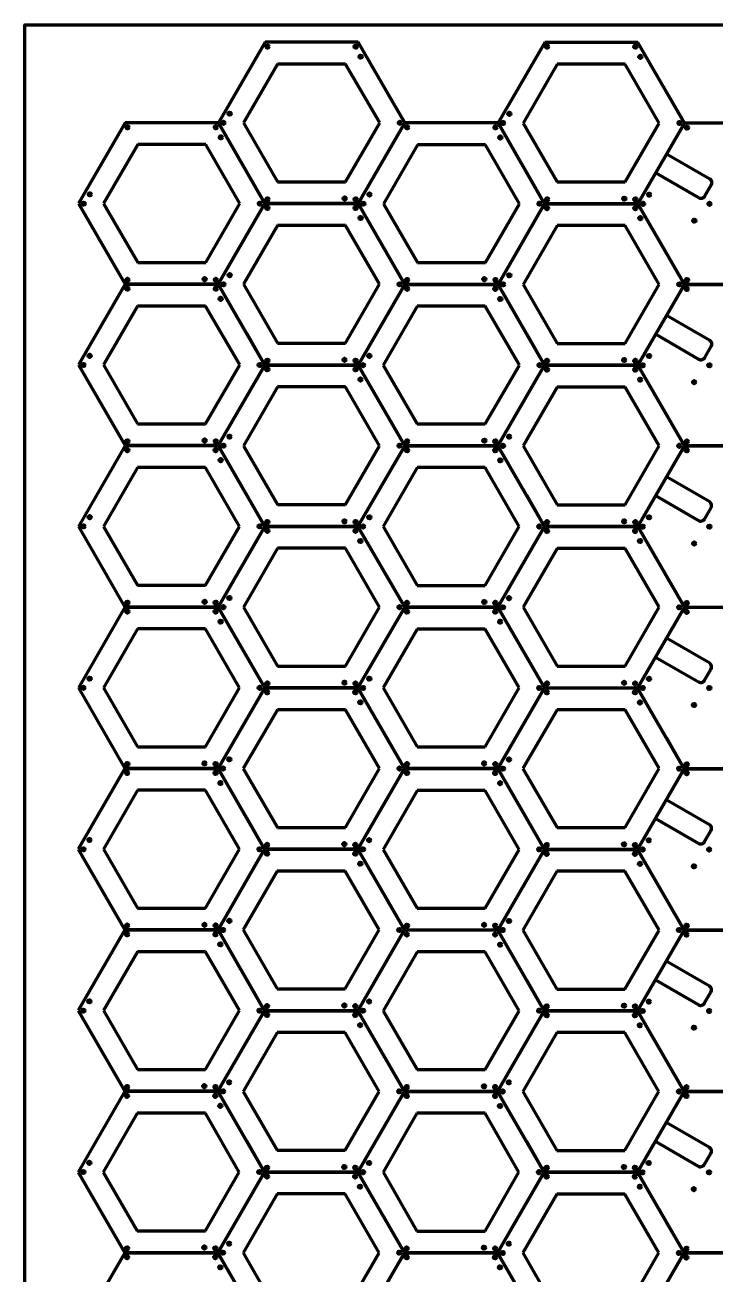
# Model space of a CAD drawing. Header units: millimetres. Extents: x -610 to 610, y -1219 to 1219.
# Drawn here: x -610 to 53, y 20 to 1219 of the extents above; entities that cross this region are included whole.
import ezdxf

# ---------------------------------------------------------------- set-up
doc = ezdxf.new("R2010")
doc.units = ezdxf.units.MM
doc.layers.add('Layer1', color=7, linetype='Continuous')

msp = doc.modelspace()

# ---------------------------------------------------------------- linework, layer by layer
at = {"layer": 'Layer1', "color": 150, "lineweight": 211, "ltscale": 25.4}
for p, q in [((-379.2, 1202.7), (-424, 1125.2)), ((-289.7, 1202.6), (-379.2, 1202.7)), ((-245, 1125.1), (-289.7, 1202.6)), ((-110.8, 1202.5), (-155.6, 1125.1)), ((-21.3, 1202.5), (-110.8, 1202.5)), ((23.4, 1125), (-21.3, 1202.5)), ((-367.2, 1181.7), (-399.8, 1125.2)), ((-301.9, 1181.7), (-367.2, 1181.7)), ((-269.2, 1125.2), (-301.9, 1181.7)), ((-98.7, 1181.6), (-131.4, 1125)), ((-33.5, 1181.6), (-98.7, 1181.6)), ((-0.8, 1125), (-33.5, 1181.6)), ((-513.5, 1125.2), (-558.2, 1047.8)), ((-424, 1125.2), (-513.5, 1125.2)), ((-424, 1125.2), (-379.3, 1047.7)), ((-379.3, 1047.7), (-424, 1125.2)), ((-399.8, 1125.2), (-367.2, 1068.6)), ((-301.9, 1068.6), (-269.2, 1125.2)), ((-245, 1125.1), (-289.8, 1047.7)), ((-289.8, 1047.7), (-245, 1125.1)), ((-155.6, 1125.1), (-245, 1125.1)), ((-155.6, 1125.1), (-110.9, 1047.6)), ((-110.9, 1047.6), (-155.6, 1125.1)), ((-131.4, 1125), (-98.7, 1068.5)), ((-33.5, 1068.5), (-0.8, 1125)), ((23.4, 1125), (-21.4, 1047.5)), ((-21.4, 1047.5), (23.4, 1125)), ((112.8, 1125), (23.4, 1125)), ((-501.4, 1104.3), (-534.1, 1047.7)), ((-436.1, 1104.3), (-501.4, 1104.3)), ((-403.5, 1047.7), (-436.1, 1104.3)), ((-233, 1104.2), (-265.6, 1047.6)), ((-167.7, 1104.2), (-233, 1104.2)), ((-135.1, 1047.6), (-167.7, 1104.2)), ((-367.2, 1068.6), (-301.9, 1068.6)), ((-98.7, 1068.5), (-33.5, 1068.5)), ((-558.2, 1047.8), (-513.5, 970.3)), ((-534.1, 1047.7), (-501.4, 991.2)), ((-436.1, 991.2), (-403.5, 1047.7)), ((-379.3, 1047.7), (-424.1, 970.2)), ((-424.1, 970.2), (-379.3, 1047.7)), ((-379.3, 1047.7), (-289.8, 1047.7)), ((-289.8, 1047.7), (-379.3, 1047.7)), ((-289.8, 1047.7), (-245.1, 970.1)), ((-245.1, 970.1), (-289.8, 1047.7)), ((-265.6, 1047.6), (-233, 991.1)), ((-167.7, 991.1), (-135.1, 1047.6)), ((-110.9, 1047.6), (-155.6, 970.1)), ((-155.6, 970.1), (-110.9, 1047.6)), ((-110.9, 1047.6), (-21.4, 1047.5)), ((-21.4, 1047.5), (-110.9, 1047.6)), ((-21.4, 1047.5), (23.3, 970)), ((23.3, 970), (-21.4, 1047.5)), ((-367.2, 1026.7), (-399.9, 970.2)), ((-301.9, 1026.7), (-367.2, 1026.7)), ((-269.3, 970.2), (-301.9, 1026.7)), ((-98.8, 1026.6), (-131.5, 970.1)), ((-33.5, 1026.6), (-98.8, 1026.6)), ((-0.9, 970.1), (-33.5, 1026.6)), ((-501.4, 991.2), (-436.1, 991.2)), ((-233, 991.1), (-167.7, 991.1)), ((-513.5, 970.3), (-558.3, 892.8)), ((-513.5, 970.3), (-424.1, 970.2)), ((-424.1, 970.2), (-513.5, 970.3)), ((-424.1, 970.2), (-379.4, 892.7)), ((-379.4, 892.7), (-424.1, 970.2)), ((-399.9, 970.2), (-367.2, 913.6)), ((-301.9, 913.6), (-269.3, 970.2)), ((-245.1, 970.1), (-289.9, 892.7)), ((-289.9, 892.7), (-245.1, 970.1)), ((-245.1, 970.1), (-155.6, 970.1)), ((-155.6, 970.1), (-245.1, 970.1)), ((-155.6, 970.1), (-110.9, 892.6)), ((-110.9, 892.6), (-155.6, 970.1)), ((-131.5, 970.1), (-98.8, 913.5)), ((-33.5, 913.5), (-0.9, 970.1)), ((23.3, 970), (-21.5, 892.6)), ((-21.5, 892.6), (23.3, 970)), ((23.3, 970), (112.8, 970)), ((112.8, 970), (23.3, 970)), ((-501.5, 949.3), (-534.1, 892.8)), ((-436.2, 949.3), (-501.5, 949.3)), ((-403.5, 892.8), (-436.2, 949.3)), ((-233.1, 949.2), (-265.7, 892.6)), ((-167.8, 949.2), (-233.1, 949.2)), ((-135.1, 892.6), (-167.8, 949.2)), ((-367.2, 913.6), (-301.9, 913.6)), ((-98.8, 913.5), (-33.5, 913.5)), ((-558.3, 892.8), (-513.6, 815.3)), ((-534.1, 892.8), (-501.5, 836.2)), ((-436.2, 836.2), (-403.5, 892.8)), ((-379.4, 892.7), (-424.1, 815.3)), ((-424.1, 815.3), (-379.4, 892.7)), ((-379.4, 892.7), (-289.9, 892.7)), ((-289.9, 892.7), (-379.4, 892.7)), ((-289.9, 892.7), (-245.2, 815.2)), ((-245.2, 815.2), (-289.9, 892.7)), ((-265.7, 892.6), (-233.1, 836.1)), ((-167.8, 836.1), (-135.1, 892.6)), ((-110.9, 892.6), (-155.7, 815.1)), ((-155.7, 815.1), (-110.9, 892.6)), ((-110.9, 892.6), (-21.5, 892.6)), ((-21.5, 892.6), (-110.9, 892.6)), ((-21.5, 892.6), (23.2, 815.1)), ((23.2, 815.1), (-21.5, 892.6)), ((-367.3, 871.8), (-399.9, 815.2)), ((-302, 871.8), (-367.3, 871.8)), ((-269.4, 815.2), (-302, 871.8)), ((-98.9, 871.6), (-131.5, 815.1)), ((-33.6, 871.6), (-98.9, 871.6)), ((-0.9, 815.1), (-33.6, 871.6)), ((-501.5, 836.2), (-436.2, 836.2)), ((-233.1, 836.1), (-167.8, 836.1)), ((-513.6, 815.3), (-558.4, 737.8)), ((-513.6, 815.3), (-424.1, 815.3)), ((-424.1, 815.3), (-513.6, 815.3)), ((-424.1, 815.3), (-379.4, 737.7)), ((-379.4, 737.7), (-424.1, 815.3)), ((-399.9, 815.2), (-367.3, 758.7)), ((-302, 758.7), (-269.4, 815.2)), ((-245.2, 815.2), (-290, 737.7)), ((-290, 737.7), (-245.2, 815.2)), ((-245.2, 815.2), (-155.7, 815.1)), ((-155.7, 815.1), (-245.2, 815.2)), ((-155.7, 815.1), (-111, 737.6)), ((-111, 737.6), (-155.7, 815.1)), ((-131.5, 815.1), (-98.9, 758.6)), ((-33.6, 758.6), (-0.9, 815.1)), ((23.2, 815.1), (-21.5, 737.6)), ((-21.5, 737.6), (23.2, 815.1)), ((23.2, 815.1), (112.7, 815)), ((112.7, 815), (23.2, 815.1)), ((-501.5, 794.3), (-534.2, 737.8)), ((-436.3, 794.3), (-501.5, 794.3)), ((-403.6, 737.8), (-436.3, 794.3)), ((-233.1, 794.2), (-265.8, 737.7)), ((-167.8, 794.2), (-233.1, 794.2)), ((-135.2, 737.7), (-167.8, 794.2)), ((-367.3, 758.7), (-302, 758.7)), ((-98.9, 758.6), (-33.6, 758.6)), ((-558.4, 737.8), (-513.7, 660.3)), ((-534.2, 737.8), (-501.5, 681.2)), ((-436.3, 681.2), (-403.6, 737.8)), ((-379.4, 737.7), (-424.2, 660.3)), ((-424.2, 660.3), (-379.4, 737.7)), ((-379.4, 737.7), (-290, 737.7)), ((-290, 737.7), (-379.4, 737.7)), ((-290, 737.7), (-245.2, 660.2)), ((-245.2, 660.2), (-290, 737.7)), ((-265.8, 737.7), (-233.1, 681.1)), ((-167.8, 681.1), (-135.2, 737.7)), ((-111, 737.6), (-155.8, 660.2)), ((-155.8, 660.2), (-111, 737.6)), ((-111, 737.6), (-21.5, 737.6)), ((-21.5, 737.6), (-111, 737.6)), ((-21.5, 737.6), (23.2, 660.1)), ((23.2, 660.1), (-21.5, 737.6)), ((-367.4, 716.8), (-400, 660.2)), ((-302.1, 716.8), (-367.4, 716.8)), ((-269.4, 660.2), (-302.1, 716.8)), ((-98.9, 716.7), (-131.6, 660.1)), ((-33.7, 716.7), (-98.9, 716.7)), ((-1, 660.1), (-33.7, 716.7)), ((-501.5, 681.2), (-436.3, 681.2)), ((-233.1, 681.1), (-167.8, 681.1)), ((-513.7, 660.3), (-558.4, 582.9)), ((-513.7, 660.3), (-424.2, 660.3)), ((-424.2, 660.3), (-513.7, 660.3)), ((-424.2, 660.3), (-379.5, 582.8)), ((-379.5, 582.8), (-424.2, 660.3)), ((-400, 660.2), (-367.4, 603.7)), ((-302.1, 603.7), (-269.4, 660.2)), ((-245.2, 660.2), (-290, 582.7)), ((-290, 582.7), (-245.2, 660.2)), ((-245.2, 660.2), (-155.8, 660.2)), ((-155.8, 660.2), (-245.2, 660.2)), ((-155.8, 660.2), (-111.1, 582.7)), ((-111.1, 582.7), (-155.8, 660.2)), ((-131.6, 660.1), (-98.9, 603.6)), ((-33.7, 603.6), (-1, 660.1)), ((23.2, 660.1), (-21.6, 582.6)), ((-21.6, 582.6), (23.2, 660.1)), ((23.2, 660.1), (112.6, 660)), ((112.6, 660), (23.2, 660.1)), ((-501.6, 639.4), (-534.3, 582.8)), ((-436.3, 639.4), (-501.6, 639.4)), ((-403.7, 582.8), (-436.3, 639.4)), ((-233.2, 639.2), (-265.8, 582.7)), ((-167.9, 639.2), (-233.2, 639.2)), ((-135.3, 582.7), (-167.9, 639.2)), ((-367.4, 603.7), (-302.1, 603.7)), ((-98.9, 603.6), (-33.7, 603.6)), ((-558.4, 582.9), (-513.7, 505.3)), ((-534.3, 582.8), (-501.6, 526.3)), ((-436.3, 526.3), (-403.7, 582.8)), ((-379.5, 582.8), (-424.3, 505.3)), ((-424.3, 505.3), (-379.5, 582.8)), ((-379.5, 582.8), (-290, 582.7)), ((-290, 582.7), (-379.5, 582.8)), ((-290, 582.7), (-245.3, 505.2)), ((-245.3, 505.2), (-290, 582.7)), ((-265.8, 582.7), (-233.2, 526.2)), ((-167.9, 526.2), (-135.3, 582.7)), ((-111.1, 582.7), (-155.8, 505.2)), ((-155.8, 505.2), (-111.1, 582.7)), ((-111.1, 582.7), (-21.6, 582.6)), ((-21.6, 582.6), (-111.1, 582.7)), ((-21.6, 582.6), (23.1, 505.1)), ((23.1, 505.1), (-21.6, 582.6)), ((-367.4, 561.8), (-400.1, 505.3)), ((-302.1, 561.8), (-367.4, 561.8)), ((-269.5, 505.3), (-302.1, 561.8)), ((-99, 561.7), (-131.7, 505.2)), ((-33.7, 561.7), (-99, 561.7)), ((-1.1, 505.2), (-33.7, 561.7)), ((-501.6, 526.3), (-436.3, 526.3)), ((-233.2, 526.2), (-167.9, 526.2)), ((-513.7, 505.3), (-558.5, 427.9)), ((-513.7, 505.3), (-424.3, 505.3)), ((-424.3, 505.3), (-513.7, 505.3)), ((-424.3, 505.3), (-379.6, 427.8)), ((-379.6, 427.8), (-424.3, 505.3)), ((-400.1, 505.3), (-367.4, 448.7)), ((-302.1, 448.7), (-269.5, 505.3)), ((-245.3, 505.2), (-290.1, 427.8)), ((-290.1, 427.8), (-245.3, 505.2)), ((-245.3, 505.2), (-155.8, 505.2)), ((-155.8, 505.2), (-245.3, 505.2)), ((-155.8, 505.2), (-111.1, 427.7)), ((-111.1, 427.7), (-155.8, 505.2)), ((-131.7, 505.2), (-99, 448.6)), ((-33.7, 448.6), (-1.1, 505.2)), ((23.1, 505.1), (-21.7, 427.6)), ((-21.7, 427.6), (23.1, 505.1)), ((23.1, 505.1), (112.6, 505.1)), ((112.6, 505.1), (23.1, 505.1)), ((-501.7, 484.4), (-534.3, 427.8)), ((-436.4, 484.4), (-501.7, 484.4)), ((-403.7, 427.8), (-436.4, 484.4)), ((-233.3, 484.3), (-265.9, 427.7)), ((-168, 484.3), (-233.3, 484.3)), ((-135.3, 427.7), (-168, 484.3)), ((-367.4, 448.7), (-302.1, 448.7)), ((-99, 448.6), (-33.7, 448.6)), ((-558.5, 427.9), (-513.8, 350.4)), ((-534.3, 427.8), (-501.7, 371.3)), ((-436.4, 371.3), (-403.7, 427.8)), ((-379.6, 427.8), (-424.3, 350.3)), ((-424.3, 350.3), (-379.6, 427.8)), ((-379.6, 427.8), (-290.1, 427.8)), ((-290.1, 427.8), (-379.6, 427.8)), ((-290.1, 427.8), (-245.4, 350.3)), ((-245.4, 350.3), (-290.1, 427.8)), ((-265.9, 427.7), (-233.3, 371.2)), ((-168, 371.2), (-135.3, 427.7)), ((-111.1, 427.7), (-155.9, 350.2)), ((-155.9, 350.2), (-111.1, 427.7)), ((-111.1, 427.7), (-21.7, 427.6)), ((-21.7, 427.6), (-111.1, 427.7)), ((-21.7, 427.6), (23, 350.1)), ((23, 350.1), (-21.7, 427.6)), ((-367.5, 406.8), (-400.1, 350.3)), ((-302.2, 406.8), (-367.5, 406.8)), ((-269.6, 350.3), (-302.2, 406.8)), ((-99.1, 406.7), (-131.7, 350.2)), ((-33.8, 406.7), (-99.1, 406.7)), ((-1.1, 350.2), (-33.8, 406.7)), ((-501.7, 371.3), (-436.4, 371.3)), ((-233.3, 371.2), (-168, 371.2)), ((-513.8, 350.4), (-558.6, 272.9)), ((-513.8, 350.4), (-424.3, 350.3)), ((-424.3, 350.3), (-513.8, 350.4)), ((-424.3, 350.3), (-379.6, 272.8)), ((-379.6, 272.8), (-424.3, 350.3)), ((-400.1, 350.3), (-367.5, 293.8)), ((-302.2, 293.8), (-269.6, 350.3)), ((-245.4, 350.3), (-290.2, 272.8)), ((-290.2, 272.8), (-245.4, 350.3)), ((-245.4, 350.3), (-155.9, 350.2)), ((-155.9, 350.2), (-245.4, 350.3)), ((-155.9, 350.2), (-111.2, 272.7)), ((-111.2, 272.7), (-155.9, 350.2)), ((-131.7, 350.2), (-99.1, 293.6)), ((-33.8, 293.6), (-1.1, 350.2)), ((23, 350.1), (-21.7, 272.7)), ((-21.7, 272.7), (23, 350.1)), ((23, 350.1), (112.5, 350.1)), ((112.5, 350.1), (23, 350.1)), ((-501.7, 329.4), (-534.4, 272.9)), ((-436.5, 329.4), (-501.7, 329.4)), ((-403.8, 272.9), (-436.5, 329.4)), ((-233.3, 329.3), (-266, 272.8)), ((-168, 329.3), (-233.3, 329.3)), ((-135.4, 272.8), (-168, 329.3)), ((-367.5, 293.8), (-302.2, 293.8)), ((-99.1, 293.6), (-33.8, 293.6)), ((-558.6, 272.9), (-513.9, 195.4)), ((-534.4, 272.9), (-501.7, 216.3)), ((-436.5, 216.3), (-403.8, 272.9)), ((-379.6, 272.8), (-424.4, 195.4)), ((-424.4, 195.4), (-379.6, 272.8)), ((-379.6, 272.8), (-290.2, 272.8)), ((-290.2, 272.8), (-379.6, 272.8)), ((-290.2, 272.8), (-245.5, 195.3)), ((-245.5, 195.3), (-290.2, 272.8)), ((-266, 272.8), (-233.3, 216.2)), ((-168, 216.2), (-135.4, 272.8)), ((-111.2, 272.7), (-156, 195.2)), ((-156, 195.2), (-111.2, 272.7)), ((-111.2, 272.7), (-21.7, 272.7)), ((-21.7, 272.7), (-111.2, 272.7)), ((-21.7, 272.7), (23, 195.2)), ((23, 195.2), (-21.7, 272.7)), ((-367.6, 251.9), (-400.2, 195.3)), ((-302.3, 251.9), (-367.6, 251.9)), ((-269.6, 195.3), (-302.3, 251.9)), ((-99.2, 251.8), (-131.8, 195.2)), ((-33.9, 251.8), (-99.2, 251.8)), ((-1.2, 195.2), (-33.9, 251.8)), ((-501.7, 216.3), (-436.5, 216.3)), ((-233.3, 216.2), (-168, 216.2)), ((-513.9, 195.4), (-558.6, 117.9)), ((-513.9, 195.4), (-424.4, 195.4)), ((-424.4, 195.4), (-513.9, 195.4)), ((-424.4, 195.4), (-379.7, 117.9)), ((-379.7, 117.9), (-424.4, 195.4)), ((-400.2, 195.3), (-367.6, 138.8)), ((-302.3, 138.8), (-269.6, 195.3)), ((-245.5, 195.3), (-290.2, 117.8)), ((-290.2, 117.8), (-245.5, 195.3)), ((-245.5, 195.3), (-156, 195.2)), ((-156, 195.2), (-245.5, 195.3)), ((-156, 195.2), (-111.3, 117.7)), ((-111.3, 117.7), (-156, 195.2)), ((-131.8, 195.2), (-99.2, 138.7)), ((-33.9, 138.7), (-1.2, 195.2)), ((23, 195.2), (-21.8, 117.7)), ((-21.8, 117.7), (23, 195.2)), ((23, 195.2), (112.4, 195.1)), ((112.4, 195.1), (23, 195.2)), ((-501.8, 174.4), (-534.5, 117.9)), ((-436.5, 174.4), (-501.8, 174.4)), ((-403.9, 117.9), (-436.5, 174.4)), ((-233.4, 174.3), (-266, 117.8)), ((-168.1, 174.3), (-233.4, 174.3)), ((-135.5, 117.8), (-168.1, 174.3)), ((-367.6, 138.8), (-302.3, 138.8)), ((-99.2, 138.7), (-33.9, 138.7)), ((-558.6, 117.9), (-513.9, 40.4)), ((-534.5, 117.9), (-501.8, 61.4)), ((-436.5, 61.4), (-403.9, 117.9)), ((-379.7, 117.9), (-424.5, 40.4)), ((-424.5, 40.4), (-379.7, 117.9)), ((-379.7, 117.9), (-290.2, 117.8)), ((-290.2, 117.8), (-379.7, 117.9)), ((-290.2, 117.8), (-245.5, 40.3)), ((-245.5, 40.3), (-290.2, 117.8)), ((-266, 117.8), (-233.4, 61.2)), ((-168.1, 61.2), (-135.5, 117.8)), ((-111.3, 117.7), (-156, 40.3)), ((-156, 40.3), (-111.3, 117.7)), ((-111.3, 117.7), (-21.8, 117.7)), ((-21.8, 117.7), (-111.3, 117.7)), ((-21.8, 117.7), (22.9, 40.2)), ((22.9, 40.2), (-21.8, 117.7)), ((-367.6, 96.9), (-400.3, 40.4)), ((-302.3, 96.9), (-367.6, 96.9)), ((-269.7, 40.4), (-302.3, 96.9)), ((-99.2, 96.8), (-131.9, 40.2)), ((-33.9, 96.8), (-99.2, 96.8)), ((-1.3, 40.2), (-33.9, 96.8)), ((-501.8, 61.4), (-436.5, 61.4)), ((-233.4, 61.2), (-168.1, 61.2)), ((-513.9, 40.4), (-558.7, -37)), ((-513.9, 40.4), (-424.5, 40.4)), ((-424.5, 40.4), (-513.9, 40.4)), ((-424.5, 40.4), (-379.8, -37.1)), ((-379.8, -37.1), (-424.5, 40.4)), ((-400.3, 40.4), (-367.6, -16.2)), ((-302.3, -16.2), (-269.7, 40.4)), ((-245.5, 40.3), (-290.3, -37.2)), ((-290.3, -37.2), (-245.5, 40.3)), ((-245.5, 40.3), (-156, 40.3)), ((-156, 40.3), (-245.5, 40.3)), ((-156, 40.3), (-111.3, -37.2)), ((-111.3, -37.2), (-156, 40.3)), ((-131.9, 40.2), (-99.2, -16.3)), ((-33.9, -16.3), (-1.3, 40.2)), ((22.9, 40.2), (-21.9, -37.3)), ((-21.9, -37.3), (22.9, 40.2)), ((22.9, 40.2), (112.4, 40.2)), ((112.4, 40.2), (22.9, 40.2))]:
    msp.add_line(p, q, dxfattribs=at)
at = {"layer": 'Layer1', "color": 3, "lineweight": 211, "ltscale": 25.4}
for p, q in [((-262.2, 1154.8), (-245, 1125.1)), ((6.2, 1154.7), (23.4, 1125)), ((47.8, 1071.3), (6.2, 1095.3)), ((-396.4, 1077.4), (-379.3, 1047.7)), ((-128, 1077.3), (-110.9, 1047.6)), ((-4.3, 1077.2), (36.9, 1053.5)), ((43, 1055.1), (48.9, 1065.5)), ((-262.3, 999.8), (-245.1, 970.1)), ((6.2, 999.7), (23.3, 970)), ((47.7, 916.3), (6.1, 940.3)), ((-396.5, 922.4), (-379.4, 892.7)), ((-128.1, 922.3), (-110.9, 892.6)), ((-4.3, 922.2), (36.8, 898.5)), ((42.9, 900.1), (48.9, 910.5)), ((-262.3, 844.9), (-245.2, 815.2)), ((6.1, 844.8), (23.2, 815.1)), ((47.6, 761.4), (6.1, 785.4)), ((-396.6, 767.4), (-379.4, 737.7)), ((-128.1, 767.3), (-111, 737.6)), ((-4.4, 767.3), (36.7, 743.5)), ((42.8, 745.1), (48.8, 755.5)), ((-262.4, 689.9), (-245.2, 660.2)), ((6, 689.8), (23.2, 660.1)), ((47.6, 606.4), (6, 630.4)), ((-396.6, 612.5), (-379.5, 582.8)), ((-128.2, 612.4), (-111.1, 582.7)), ((-4.5, 612.3), (36.7, 588.5)), ((42.7, 590.2), (48.7, 600.5)), ((-262.5, 534.9), (-245.3, 505.2)), ((6, 534.8), (23.1, 505.1)), ((47.5, 451.4), (5.9, 475.4)), ((-396.7, 457.5), (-379.6, 427.8)), ((-128.3, 457.4), (-111.1, 427.7)), ((-4.5, 457.3), (36.6, 433.6)), ((42.7, 435.2), (48.7, 445.6)), ((-262.5, 380), (-245.4, 350.3)), ((5.9, 379.8), (23, 350.1)), ((47.4, 296.4), (5.9, 320.4)), ((-396.8, 302.5), (-379.6, 272.8)), ((-128.4, 302.4), (-111.2, 272.7)), ((-4.6, 302.3), (36.5, 278.6)), ((42.6, 280.2), (48.6, 290.6)), ((-262.6, 225), (-245.5, 195.3)), ((5.8, 224.9), (23, 195.2)), ((47.4, 141.5), (5.8, 165.5)), ((-396.8, 147.6), (-379.7, 117.9)), ((-128.4, 147.4), (-111.3, 117.7)), ((-4.7, 147.4), (36.5, 123.6)), ((42.5, 125.3), (48.5, 135.6)), ((-262.7, 70), (-245.5, 40.3)), ((5.8, 69.9), (22.9, 40.2))]:
    msp.add_line(p, q, dxfattribs=at)
at = {"layer": 'Layer1', "color": 150, "lineweight": 211, "ltscale": 25.4}
msp.add_polyline3d([(-609.6, -1219.2, 0), (-609.6, 1219.2, 0), (609.6, 1219.2, 0), (609.6, -1219.2, 0), (-609.6, -1219.2, 0)], dxfattribs=at)
at = {"layer": 'Layer1', "color": 3, "lineweight": 211, "ltscale": 25.4}
for centre in [(-376.9, 1198.4), (-292.2, 1198.4), (-108.5, 1198.3), (-23.8, 1198.3), (-287.5, 1188.7), (-19.1, 1188.6), (-413.2, 1134), (-144.8, 1133.9), (-511.2, 1121), (-426.5, 1121), (-419.1, 1125.2), (-249.9, 1125.2), (-242.8, 1120.9), (-158, 1120.9), (-150.7, 1125), (18.5, 1125), (25.7, 1120.7), (-421.7, 1111.3), (-153.3, 1111.2), (-547.4, 1056.6), (-279, 1056.4), (-10.6, 1056.3), (-553.3, 1047.7), (-384.2, 1047.7), (-377, 1043.4), (-376.9, 1051.9), (-302.8, 1052.6), (-292.3, 1043.4), (-292.2, 1051.9), (-284.9, 1047.6), (-115.8, 1047.6), (-108.6, 1043.3), (-108.5, 1051.8), (-34.4, 1052.5), (-23.9, 1043.3), (-23.8, 1051.8), (-16.5, 1047.5), (47.3, 1047.5), (-287.5, 1033.8), (-19.1, 1033.7), (32.7, 1031.3), (-511.2, 974.5), (-437.1, 975.2), (-426.5, 974.5), (-419.2, 970.2), (-413.2, 979), (-250, 970.2), (-242.8, 974.4), (-168.7, 975.1), (-158, 974.4), (-150.7, 970.1), (-144.8, 978.9), (18.4, 970.1), (25.7, 974.3), (-511.3, 966), (-426.5, 966), (-242.8, 965.9), (-158.1, 965.9), (25.6, 965.8), (-421.8, 956.3), (-153.4, 956.2), (-547.5, 901.6), (-279.1, 901.5), (-10.7, 901.3), (-553.4, 892.8), (-384.3, 892.8), (-377.1, 888.5), (-377, 897), (-302.9, 897.7), (-292.3, 897), (-292.3, 888.5), (-285, 892.6), (-115.8, 892.6), (-108.7, 888.3), (-108.6, 896.8), (-34.5, 897.5), (-23.9, 896.8), (-23.9, 888.3), (-16.6, 892.5), (47.2, 892.5), (-287.6, 878.8), (-19.2, 878.7), (32.6, 876.3), (-511.3, 819.5), (-437.1, 820.2), (-426.5, 819.5), (-419.2, 815.2), (-413.3, 824), (-250.1, 815.2), (-242.8, 819.4), (-168.7, 820.1), (-158.1, 819.4), (-150.8, 815.1), (-144.9, 823.9), (18.3, 815.1), (25.6, 819.3), (-511.3, 811), (-426.6, 811), (-242.9, 810.9), (-158.2, 810.9), (25.5, 810.8), (-421.9, 801.4), (-153.4, 801.3), (-547.6, 746.6), (-303, 742.7), (-279.1, 746.5), (-34.5, 742.6), (-10.7, 746.4), (-553.5, 737.8), (-384.3, 737.8), (-377.1, 742), (-377.1, 733.5), (-292.4, 733.5), (-292.3, 742), (-285, 737.7), (-115.9, 737.7), (-108.7, 741.9), (-108.7, 733.4), (-24, 733.4), (-23.9, 741.9), (-16.6, 737.6), (47.2, 737.6), (-287.7, 723.8), (-19.3, 723.7), (32.6, 721.4), (-511.3, 664.6), (-437.2, 665.3), (-426.6, 664.6), (-419.3, 660.2), (-413.4, 669.1), (-250.2, 660.2), (-242.9, 664.4), (-168.8, 665.1), (-158.2, 664.4), (-150.9, 660.1), (-145, 668.9), (18.3, 660.1), (25.5, 664.3), (-511.4, 656.1), (-426.7, 656.1), (-421.9, 646.4), (-243, 655.9), (-158.2, 655.9), (-153.5, 646.3), (25.5, 655.8), (-547.6, 591.6), (-377.1, 587), (-303, 587.7), (-292.4, 587), (-279.2, 591.5), (-108.7, 586.9), (-34.6, 587.6), (-24, 586.9), (-10.8, 591.4), (-553.5, 582.8), (-384.4, 582.8), (-377.2, 578.5), (-292.5, 578.5), (-285.1, 582.7), (-116, 582.7), (-108.8, 578.4), (-24.1, 578.4), (-16.7, 582.6), (47.1, 582.6), (-287.7, 568.9), (-19.3, 568.7), (32.5, 566.4), (-511.4, 509.6), (-437.3, 510.3), (-426.7, 509.6), (-419.4, 505.3), (-413.5, 514.1), (-250.2, 505.3), (-243, 509.5), (-168.9, 510.2), (-158.2, 509.5), (-150.9, 505.2), (-145, 514), (18.2, 505.2), (25.5, 509.3), (-511.5, 501.1), (-426.7, 501.1), (-422, 491.4), (-243, 501), (-158.3, 501), (-153.6, 491.3), (25.4, 500.8), (-547.7, 436.7), (-377.2, 432), (-303.1, 432.7), (-292.5, 432), (-279.3, 436.5), (-108.8, 431.9), (-34.7, 432.6), (-24.1, 431.9), (-10.9, 436.4), (-553.6, 427.8), (-384.5, 427.8), (-377.3, 423.5), (-292.5, 423.5), (-285.2, 427.7), (-116, 427.7), (-108.9, 423.4), (-24.1, 423.4), (-16.8, 427.6), (47, 427.6), (-287.8, 413.9), (-19.4, 413.8), (32.4, 411.4), (-413.5, 359.1), (-145.1, 359), (-511.5, 354.6), (-437.3, 355.3), (-426.7, 354.6), (-419.4, 350.3), (-250.3, 350.3), (-243, 354.5), (-168.9, 355.2), (-158.3, 354.5), (-151, 350.2), (18.1, 350.2), (25.4, 354.4), (-511.5, 346.1), (-426.8, 346.1), (-422.1, 336.5), (-243.1, 346), (-158.4, 346), (-153.6, 336.3), (25.3, 345.9), (-547.8, 281.7), (-377.3, 277.1), (-303.2, 277.8), (-292.5, 277.1), (-279.3, 281.6), (-108.9, 276.9), (-34.7, 277.6), (-24.1, 276.9), (-10.9, 281.5), (-553.7, 272.9), (-384.5, 272.9), (-377.3, 268.6), (-292.6, 268.6), (-285.2, 272.8), (-116.1, 272.8), (-108.9, 268.4), (-24.2, 268.4), (-16.8, 272.6), (47, 272.6), (-287.9, 258.9), (-19.5, 258.8), (32.4, 256.5), (-413.6, 204.1), (-145.2, 204), (-511.6, 191.1), (-511.5, 199.6), (-437.4, 200.3), (-426.9, 191.1), (-426.8, 199.6), (-419.5, 195.3), (-250.4, 195.3), (-243.2, 191), (-243.1, 199.5), (-169, 200.2), (-158.4, 199.5), (-158.4, 191), (-151.1, 195.2), (18.1, 195.2), (25.2, 190.9), (25.3, 199.4), (-422.1, 181.5), (-153.7, 181.4), (-547.8, 126.7), (-377.3, 122.1), (-303.2, 122.8), (-292.6, 122.1), (-279.4, 126.6), (-108.9, 122), (-34.8, 122.7), (-24.2, 122), (-11, 126.5), (-553.7, 117.9), (-384.6, 117.9), (-377.4, 113.6), (-292.7, 113.6), (-285.3, 117.8), (-116.2, 117.8), (-109, 113.5), (-24.3, 113.5), (-16.9, 117.7), (46.9, 117.7), (-288, 103.9), (-19.5, 103.8), (32.3, 101.5), (-413.7, 49.2), (-145.2, 49.1), (-511.7, 36.2), (-511.6, 44.7), (-437.5, 45.4), (-426.9, 44.7), (-426.9, 36.2), (-419.6, 40.4), (-250.4, 40.4), (-243.2, 44.5), (-243.2, 36), (-169.1, 45.2), (-158.5, 36), (-158.4, 44.5), (-151.1, 40.2), (18, 40.2), (25.2, 35.9), (25.3, 44.4), (-422.2, 26.5), (-153.8, 26.4)]:
    msp.add_circle(centre, 1.5, dxfattribs=at)
for centre, radius, start, end in [((45.3, 1067.8), 4.33, 327.8934, 54.585), ((39.2, 1057.1), 4.3, 238.0014, 331.9986), ((45.2, 912.8), 4.33, 327.8934, 54.585), ((39.1, 902.1), 4.3, 238.0014, 331.9986), ((45.1, 757.8), 4.33, 327.8934, 54.585), ((39, 747.2), 4.3, 238.0014, 331.9986), ((45.1, 602.8), 4.33, 327.8934, 54.585), ((39, 592.2), 4.3, 238.0014, 331.9986), ((45, 447.9), 4.33, 327.8934, 54.585), ((38.9, 437.2), 4.3, 238.0014, 331.9986), ((44.9, 292.9), 4.33, 327.8934, 54.585), ((38.8, 282.2), 4.3, 238.0014, 331.9986), ((44.9, 137.9), 4.33, 327.8934, 54.585), ((38.7, 127.3), 4.3, 238.0014, 331.9986)]:
    msp.add_arc(centre, radius, start, end, dxfattribs=at)

doc.saveas('drawing.dxf')
